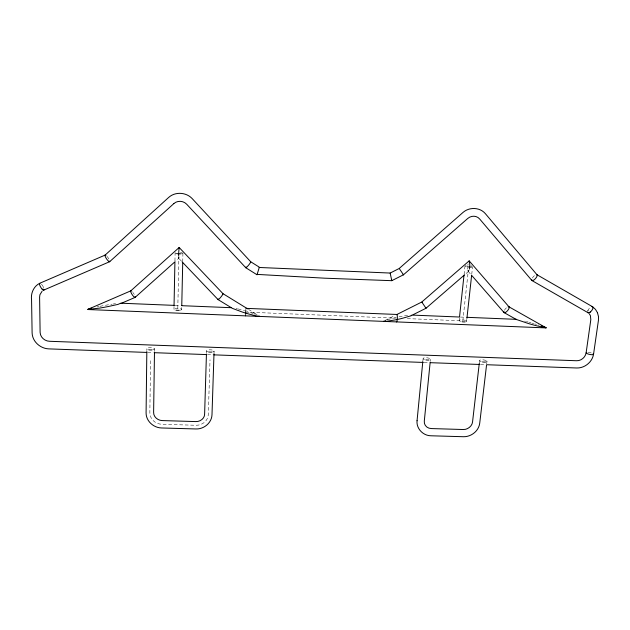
<?xml version="1.0" encoding="UTF-8"?>
<svg xmlns="http://www.w3.org/2000/svg" width="630" height="630" viewBox="0 0 630 630"><rect width="100%" height="100%" fill="white"/><g stroke="black" fill="none" stroke-linecap="round" stroke-linejoin="round"><path stroke-width="0.47" stroke-dasharray="3.15 2.36" d="M146.837 350.619L146.861 348.784M150.538 360.707L149.853 412.642A12.254 11.293 6.1 0 0 161.918 424.273L195.851 425.266A12.167 11.261 2.7 0 0 208.309 414.414L210.026 359.801M154.484 351.469L154.523 348.8M467.759 267.742L467.775 269.215M173.967 309.251L174.022 306.503M174.943 260.922L175.101 252.89M177.802 308.361L178.896 256.82M181.676 309.417L181.716 307.471M182.739 261.859L182.936 253.126M206.451 353.517L206.553 350.776A3.772 1.158 1.5 0 1 210.538 349.831A3.772 1.158 1.5 0 1 214.082 351.099L213.98 354.036M179.022 256.835L178.794 258.355L175.573 261.23M422.785 361.856L423.116 358.478M430.266 361.203L430.455 359.289M459.152 320.473L459.427 317.882M464.082 274.491L465.011 265.868M462.837 320.859L468.334 270.128M466.602 321.245L466.814 319.3M471.736 274.397L472.587 266.584M479.28 363.392L479.611 360.525M486.675 363.88L486.974 361.376M214.066 351.17L214.074 351.107A3.772 1.158 1.5 0 1 212.633 351.942M469.09 270.144L468.405 271.483A2.701 0.654 -87.2 0 1 468.082 271.183L467.862 270.191M588.16 310.078L588.066 310.267A3.725 1.622 -57.5 0 0 587.837 311.047M468.531 271.412L465.302 274.207M385.245 320.339L393.939 315.976M384.969 320.512L385.773 320.213M387.324 319.709L396.12 317.457M97.059 306.912L98.989 306.519M99.989 306.314L101.005 306.117A80.49 18.971 -13.3 0 1 109.266 304.621L112.156 304.156M113.069 304.022L115.573 303.66M407.626 315.315L400.814 316.465A56.881 17.837 -10.3 0 0 398.215 317M147.664 352.461L152.334 352.627M207.475 354.619L213.924 354.855M424.1 362.463L429.384 362.652M480.509 364.502L484.887 364.66M245.684 312.078L395.561 318.142M407.319 318.615L459.238 320.717M175.156 305.416L179.865 305.605M460.396 317.055L464.956 317.244M236.085 308.44L237.423 308.763M238.14 308.944L242.109 310.023A57.283 15.435 18 0 1 244.684 310.771M524.68 321.119L525.53 321.339M534.697 323.891L536.484 324.418M538.193 324.938L539.004 325.19M252.984 313.433L248.992 312.102A57.165 15.396 18 0 0 247.283 311.559M181.487 261.19L178.794 258.355M253.709 313.685L255.055 314.173M255.678 314.409L257.292 315.047M248.543 309.401L257.615 314.976M468.184 271.365L471.382 275.034M43.446 287.185L43.541 287.39A3.93 1.165 64.2 0 1 43.793 288.233M178.747 258.268L178.66 256.701M588.168 352.367A3.78 0.913 11.6 0 1 592.113 353.225M532.381 278.05A3.819 1.41 -48.5 0 1 535.539 274.924M106.328 255.678A3.977 0.945 55.6 0 1 106.604 255.945M107.037 256.41A3.977 0.945 55.6 0 1 108.502 258.379M108.628 258.584A3.977 0.945 55.6 0 1 108.872 259.001M41.454 284.224A3.953 1.205 58.3 0 1 43.856 288.178M587.774 311.007A3.733 1.622 -51.2 0 1 590.625 307.235M526.412 321.568A76.954 14.206 19.9 0 1 528.208 322.056M529.129 322.308A76.954 14.206 19.9 0 1 530.995 322.828M531.925 323.088A76.954 14.206 19.9 0 1 533.783 323.623M396.081 318.055A3.725 0.63 -87.7 0 1 396.113 317.591M467.885 265.443A7.253 1.772 -87.1 0 1 468.09 263.868M504.449 310.259A3.764 1.394 -49.6 0 1 507.158 307.267M466.168 320.741A3.741 0.961 6 0 1 466.216 321.623M460.617 321.41A3.741 0.961 6 0 1 460.128 319.945A3.741 0.961 6 0 1 465.625 320.489M466.161 266.537A3.804 0.764 5.5 0 1 465.255 266.167M465.397 265.577A3.804 0.764 5.5 0 1 466.247 265.427M470.862 265.781A3.804 0.764 5.5 0 1 471.736 266.017M132.3 291.792A3.898 0.929 56.3 0 1 132.584 292.099M133.017 292.627A3.898 0.929 56.3 0 1 134.245 294.438M180.282 310.165A3.851 1.016 1.3 0 0 181.645 309.543L181.661 309.488A3.851 1.016 1.3 0 0 178.18 308.338A3.851 1.016 1.3 0 0 173.998 309.125L173.982 309.18A3.851 1.016 1.3 0 0 174.849 309.921M182.668 253.417A3.914 0.803 1.9 0 1 181.881 253.646M175.581 253.291A3.914 0.803 1.9 0 1 175.132 252.787M180.456 252.307A3.914 0.803 1.9 0 1 181.865 252.543M182.55 252.772A3.914 0.803 1.9 0 1 182.739 252.874M207.813 351.784A3.772 1.158 1.5 0 1 206.538 350.847M152.806 349.776A3.835 1.158 0.4 0 0 154.507 348.941L154.523 348.87A3.835 1.158 0.4 0 0 150.995 347.65A3.835 1.158 0.4 0 0 146.885 348.642L146.885 348.658A3.835 1.158 0.4 0 0 147.247 349.28M424.455 359.533A3.693 1.11 5.8 0 1 423.793 357.958A3.693 1.11 5.8 0 1 428.731 358.123A3.693 1.11 5.8 0 1 430.022 359.714M486.644 360.872A3.709 1.087 6.9 0 1 486.691 361.746M481.249 361.636A3.709 1.087 6.9 0 1 480.651 359.903A3.709 1.087 6.9 0 1 486.305 360.659"/><path stroke-width="0.94" d="M245.834 308.346L396.884 314.464M146.829 351.54L146.089 412.91C146.018 421.1 153.547 427.786 161.501 427.967L195.914 428.959C203.868 429.29 211.719 422.919 211.995 414.753L213.98 354.036M154.476 352.359L153.618 412.366C153.413 416.808 157.728 420.525 162.32 420.58L195.788 421.58C200.364 421.832 204.718 418.241 204.616 414.091L206.427 354.406M174.045 305.589L174.919 261.812L135.135 297.384M181.763 305.534L182.716 262.836M245.535 315.331L245.527 315.843L245.566 315.331M245.794 309.747L245.613 314.394M597.437 312.63L598.5 316.551L598.437 320.284L593.547 354.265C592.231 362.1 584.727 368.188 576.804 367.991L486.58 364.723L479.721 423.234C478.761 431.015 471.24 436.873 463.554 436.724L430.904 435.779C423.124 435.732 416.131 428.542 417.06 420.659M417.052 420.745L422.785 361.856M430.172 362.163L424.297 421.092C423.825 425.155 427.061 428.502 431.455 428.573L463.215 429.518C467.72 429.778 472.224 426.022 472.555 421.895L479.28 363.392M463.979 275.46L459.522 317.024L413.107 315.126M466.917 318.323L471.626 275.373M256.961 274.389L324.789 278.192L391.773 280.681L403.468 274.79L467.791 218.421C471.397 215.318 476.792 215.484 479.729 219.059L531.846 280.452M468.61 261.726L469.106 260.962A2.701 0.661 -87.1 0 1 469.429 261.245L469.767 264.695A7.213 1.748 -87.1 0 1 469.319 269.144M259.119 267.474L390.135 273.05L391.813 280.649L391.395 279.972M390.096 273.089L399.207 268.482L463.113 212.349C469.366 206.876 479.918 207.175 485.36 213.657L537.036 274.798M257.032 274.704L259.347 267.191L250.701 261.757L192.063 198.474C186.047 192.174 175.274 191.504 168.738 197.379L105.1 255.111M42.06 291.265L39.895 294.785L39.603 297.234L40.115 332.356C40.233 337.326 44.832 341.2 49.589 341.287L576.529 360.738C581.01 360.99 585.475 357.344 586.136 352.776L590.814 319.678L590.404 315.638L589.365 313.913M590.302 312.039L590.286 312.031A3.725 1.622 -57.5 0 1 587.79 312.165M109.675 261.678L173.809 203.624M130.733 290.902L179.164 247.503L222.973 293.667L247.716 308.889M468.988 261.033L421.785 302.022L396.553 314.669M464.656 274.767L425.998 308.267L410.602 315.937L401.672 318.496A51.487 14.577 -10.7 0 1 397.317 319.473L397.254 319.481A49.471 14.033 -10.7 0 1 394.703 320.001L386.182 321.347L383.985 320.993M39.666 283.311C33.595 286.374 30.634 293.367 31.571 299.935L32.114 332.947C32.366 341.578 40.312 348.555 48.723 348.878L146.711 352.422M173.817 203.616C177.392 200.285 183.377 200.671 186.669 204.207L245.779 267.726L256.969 274.727M411.193 315.677L411.729 315.213M130.835 290.839L87.712 309.44L99.516 308.117A69.284 14.34 -12.5 0 0 107.84 306.613L118.109 304.369L120.724 303.195L174.234 305.377M40.233 283.059L105.147 255.079M43.848 290.044L109.628 261.718M120.653 303.597L135.088 297.415M88.176 309.133L90.184 308.503M90.759 308.353L91.389 308.196M516.364 319.481L528.767 323.631A66.355 10.915 19.1 0 0 536.193 325.694L546.178 327.86L508.93 306.794M154.145 352.69L206.577 354.588M213.924 354.855L423.25 362.431M430.29 362.683L479.611 364.471M88.05 309.543L545.982 327.899M181.802 305.684L231.202 307.7M466.909 317.323L516.545 319.347M541.249 325.907L541.926 326.127M542.556 326.34L543.682 326.726M544.178 326.907L546.021 327.679M182.164 261.907L218.09 299.612L232.462 308.393L242.337 312.055A51.534 12.49 18 0 0 244.936 312.866L245.81 313.134A51.629 12.505 18 0 0 249.275 314.149C251.945 314.543 257.749 317.111 259.261 315.992M504.126 312.63L516.631 319.646M531.98 280.57L588.042 312.724M536.894 274.688L592.145 306.503M592.728 306.873L595.484 309.393L597.484 312.708M42.131 289.099L42.115 289.099A3.93 1.165 64.2 0 0 43.95 289.422M472.02 275.775L504 312.511M469.334 261.064L509.064 306.912M403.46 274.782L403.184 274.357L403.468 274.79M421.848 302.116L422.108 302.487M425.73 307.889L425.998 308.259L425.675 307.771M399.577 269.018L403.035 274.137M422.265 302.715L425.604 307.661M179.282 248.519L179.18 247.511L178.794 251.307A7.371 0.48 -87.6 0 0 178.699 253.677L178.692 254.008A7.363 0.48 -87.6 0 0 178.66 255.898M593.137 353.737A3.78 0.913 11.6 0 1 590.294 354.54A3.78 0.913 11.6 0 1 586.231 352.619M586.443 352.493A3.78 0.913 11.6 0 1 586.782 352.406M536.382 274.633A3.819 1.41 -48.5 0 1 535.209 278.877A3.819 1.41 -48.5 0 1 531.767 279.436M250.441 261.82A3.851 0.535 -50.4 0 1 248.291 265.521A3.851 0.535 -50.4 0 1 245.999 266.962M109.738 261.072A3.977 0.945 55.6 0 1 106.761 259.158A3.977 0.945 55.6 0 1 105.525 255.126M44.108 289.485A3.938 1.205 58.3 0 1 40.989 287.642A3.938 1.205 58.3 0 1 39.997 283.272M591.885 306.652A3.748 1.63 -51.2 0 1 591.743 310.551A3.748 1.63 -51.2 0 1 587.688 312.197M396.64 314.685A3.725 0.63 -87.7 0 1 397.341 318.323A3.725 0.63 -87.7 0 1 396.317 321.591M508.063 306.802A3.764 1.394 -49.6 0 1 508.882 308.637A3.764 1.394 -49.6 0 1 505.599 312.354A3.764 1.394 -49.6 0 1 503.945 311.464M471.697 266.994A3.804 0.764 5.5 0 1 467.129 266.766M465.2 321.851A3.741 0.961 6 0 1 462.105 321.733M222.484 293.863A3.827 0.528 -50.7 0 1 222.335 295.1A3.827 0.528 -50.7 0 1 219.185 298.904A3.827 0.528 -50.7 0 1 218.279 298.935M135.159 296.447A3.898 0.929 56.3 0 1 133.962 296.809A3.898 0.929 56.3 0 1 131.095 292.706A3.898 0.929 56.3 0 1 131.323 290.966M179.243 310.307A3.851 1.016 1.3 0 1 175.959 310.188M181.125 253.756A3.914 0.803 1.9 0 1 178.778 253.811L178.534 253.795A3.914 0.803 1.9 0 1 176.518 253.551M211.822 352.075A3.772 1.158 1.5 0 1 208.593 351.965M151.94 349.902A3.835 1.158 0.4 0 1 148.68 349.768M485.588 362.061A3.709 1.087 6.9 0 1 482.525 361.935M428.975 359.99A3.693 1.11 5.8 0 1 425.888 359.887"/></g></svg>
